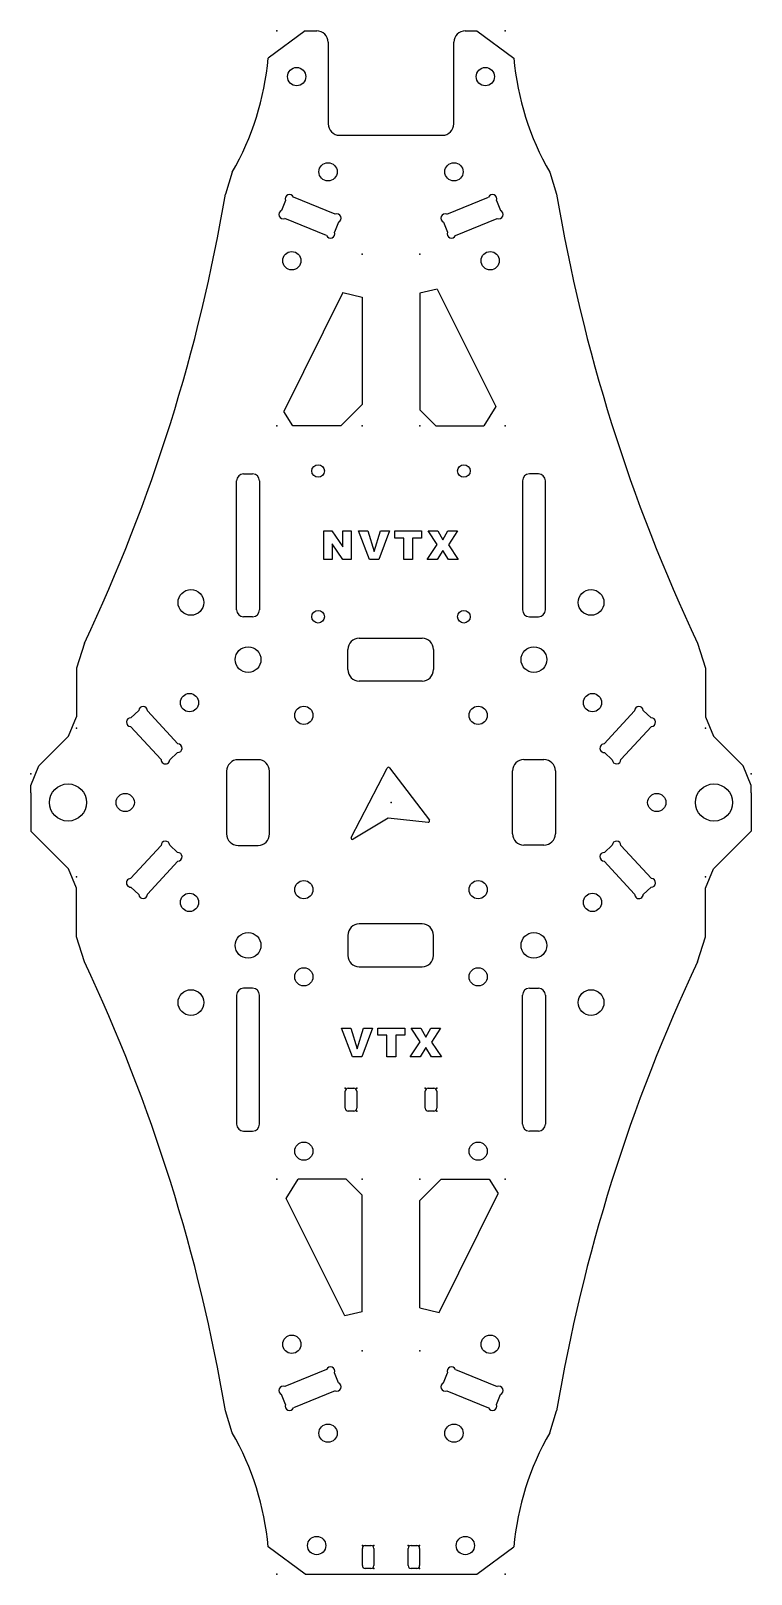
# Model space of a CAD drawing. Header units: millimetres. Extents: x -63 to 63, y -135 to 135.
import ezdxf

# ---------------------------------------------------------------- set-up
doc = ezdxf.new("R2010")
doc.units = ezdxf.units.MM
doc.header["$MEASUREMENT"] = 0
doc.layers.add('Base LithFrame F380 CARBON v24_Sketch1', color=7, linetype='Continuous')

msp = doc.modelspace()

# ---------------------------------------------------------------- linework, layer by layer
at = {"layer": 'Base LithFrame F380 CARBON v24_Sketch1'}
for p, q in [((13, 135), (15, 135)), ((-15, 135), (-21.5, 130.23)), ((-15, 135), (-13, 135)), ((-11, 133), (-11, 118.74)), ((11, 118.74), (11, 133)), ((15, 135), (21.5, 130.23)), ((-9, 116.74), (9, 116.74)), ((-27.76, 110.26), (-28.97, 106.43)), ((27.76, 110.26), (28.97, 106.43)), ((-18.46, 105.32), (-19.17, 103.58)), ((-9.78, 102.92), (-17.07, 105.9)), ((9.78, 102.92), (17.07, 105.9)), ((18.46, 105.32), (19.17, 103.58)), ((-11.29, 99.22), (-18.58, 102.2)), ((-9.2, 101.54), (-9.91, 99.8)), ((9.2, 101.54), (9.91, 99.8)), ((11.29, 99.22), (18.58, 102.2)), ((-8.4, 89.21), (-18.74, 68.43)), ((-8.4, 89.21), (-5.06, 88.42)), ((8.09, 89.83), (5.06, 89.12)), ((5.06, 89.12), (5.06, 68.72)), ((8.09, 89.83), (18.32, 69.26)), ((-5.06, 88.42), (-5.06, 69.65)), ((-17.19, 65.92), (-18.74, 68.43)), ((-8.79, 65.92), (-5.06, 69.65)), ((5.06, 68.72), (7.86, 65.92)), ((18.32, 69.26), (16.26, 65.92)), ((-8.79, 65.92), (-17.19, 65.92)), ((7.86, 65.92), (16.26, 65.92)), ((-25.8, 57.5), (-24.2, 57.5)), ((25.8, 57.5), (24.2, 57.5)), ((-27, 33.7), (-27, 56.3)), ((-23, 56.3), (-23, 33.7)), ((23, 56.3), (23, 33.7)), ((27, 33.7), (27, 56.3)), ((-11.77, 42.5), (-11.77, 47.5)), ((-11.77, 47.5), (-10.33, 47.5)), ((-10.33, 47.5), (-8.44, 44.73)), ((-8.44, 44.73), (-8.44, 47.5)), ((-8.44, 47.5), (-6.99, 47.5)), ((-6.99, 47.5), (-6.99, 42.5)), ((-3.79, 42.5), (-5.68, 47.5)), ((-5.68, 47.5), (-4.07, 47.5)), ((-4.07, 47.5), (-2.94, 43.9)), ((-2.94, 43.9), (-1.83, 47.5)), ((-0.26, 47.5), (-2.12, 42.5)), ((-1.83, 47.5), (-0.26, 47.5)), ((0.66, 46.27), (0.66, 47.5)), ((0.66, 47.5), (5.36, 47.5)), ((2.24, 46.27), (0.66, 46.27)), ((2.24, 42.5), (2.24, 46.27)), ((5.36, 46.27), (3.78, 46.27)), ((3.78, 46.27), (3.78, 42.5)), ((5.36, 47.5), (5.36, 46.27)), ((6.49, 47.5), (8.19, 47.5)), ((8.06, 45.11), (6.49, 47.5)), ((8.19, 47.5), (9.08, 45.96)), ((9.08, 45.96), (9.94, 47.5)), ((9.94, 47.5), (11.62, 47.5)), ((11.62, 47.5), (10.07, 45.08)), ((-10.32, 45.25), (-10.32, 42.5)), ((-8.44, 42.5), (-10.32, 45.25)), ((6.33, 42.5), (8.06, 45.11)), ((9.05, 44.11), (8.06, 42.5)), ((10.03, 42.5), (9.05, 44.11)), ((10.07, 45.08), (11.77, 42.5)), ((-10.32, 42.5), (-11.77, 42.5)), ((-6.99, 42.5), (-8.44, 42.5)), ((-2.12, 42.5), (-3.79, 42.5)), ((3.78, 42.5), (2.24, 42.5)), ((8.06, 42.5), (6.33, 42.5)), ((11.77, 42.5), (10.03, 42.5)), ((-24.2, 32.5), (-25.8, 32.5)), ((24.2, 32.5), (25.8, 32.5)), ((-53.62, 27.9), (-55, 23.5)), ((-5.56, 28.75), (5.44, 28.75)), ((53.62, 27.9), (55, 23.5)), ((-7.56, 23.25), (-7.56, 26.75)), ((7.44, 26.75), (7.44, 23.25)), ((-55, 23.5), (-55, 16.31)), ((55, 23.5), (55, 16.31)), ((5.44, 21.25), (-5.56, 21.25)), ((-55, 16.31), (-55, 15)), ((55, 16.31), (55, 15)), ((-56.41, 11.59), (-55, 15)), ((-44.12, 16.08), (-45.5, 14.81)), ((-42.62, 16.03), (-37.27, 10.25)), ((42.62, 16.03), (37.27, 10.25)), ((44.12, 16.08), (45.5, 14.81)), ((55, 15), (56.41, 11.59)), ((-57.34, 10.66), (-56.41, 11.59)), ((-40.21, 7.53), (-45.56, 13.31)), ((40.21, 7.53), (45.56, 13.31)), ((57.34, 10.66), (56.41, 11.59)), ((-57.34, 10.66), (-60.66, 7.34)), ((-37.33, 8.75), (-38.71, 7.47)), ((37.33, 8.75), (38.71, 7.47)), ((57.34, 10.66), (60.66, 7.34)), ((-63, 3), (-61.59, 6.41)), ((-60.66, 7.34), (-61.59, 6.41)), ((-28.75, 5.49), (-28.75, -5.51)), ((-23.25, 7.49), (-26.75, 7.49)), ((-21.25, -5.51), (-21.25, 5.49)), ((-6.95, -6.1), (-0.66, 6.02)), ((-0.24, 6.06), (6.71, -3.07)), ((21.25, -5.47), (21.25, 5.53)), ((23.25, 7.53), (26.75, 7.53)), ((28.75, 5.53), (28.75, -5.47)), ((60.66, 7.34), (61.59, 6.41)), ((63, 3), (61.59, 6.41)), ((-63, 1.69), (-63, 3)), ((63, 1.69), (63, 3)), ((-63, 1.69), (-63, -5)), ((63, 1.69), (63, -5)), ((-63, -5), (-57.34, -10.66)), ((-0.48, -2.74), (-6.6, -6.43)), ((6.49, -3.47), (-0.48, -2.74)), ((63, -5), (57.34, -10.66)), ((-40.21, -7.53), (-45.56, -13.31)), ((-37.33, -8.75), (-38.71, -7.47)), ((-26.75, -7.51), (-23.25, -7.51)), ((26.75, -7.47), (23.25, -7.47)), ((37.33, -8.75), (38.71, -7.47)), ((40.21, -7.53), (45.56, -13.31)), ((-57.34, -10.66), (-56.41, -11.59)), ((-42.62, -16.03), (-37.27, -10.25)), ((42.62, -16.03), (37.27, -10.25)), ((57.34, -10.66), (56.41, -11.59)), ((-55, -15), (-56.41, -11.59)), ((55, -15), (56.41, -11.59)), ((-55, -16.31), (-55, -15)), ((-44.12, -16.08), (-45.5, -14.81)), ((44.12, -16.08), (45.5, -14.81)), ((55, -16.31), (55, -15)), ((-55, -23.5), (-55, -16.31)), ((55, -23.5), (55, -16.31)), ((5.44, -21.25), (-5.56, -21.25)), ((-53.62, -27.9), (-55, -23.5)), ((-7.56, -23.25), (-7.56, -26.75)), ((7.44, -26.75), (7.44, -23.25)), ((53.62, -27.9), (55, -23.5)), ((-5.56, -28.75), (5.44, -28.75)), ((-27, -33.7), (-27, -56.3)), ((-24.2, -32.5), (-25.8, -32.5)), ((-23, -56.3), (-23, -33.7)), ((23, -56.3), (23, -33.7)), ((24.2, -32.5), (25.8, -32.5)), ((27, -33.7), (27, -56.3)), ((-8.64, -39.5), (-7.03, -39.5)), ((-6.76, -44.5), (-8.64, -39.5)), ((-7.03, -39.5), (-5.9, -43.1)), ((-5.9, -43.1), (-4.79, -39.5)), ((-3.23, -39.5), (-5.08, -44.5)), ((-4.79, -39.5), (-3.23, -39.5)), ((-2.3, -40.73), (-2.3, -39.5)), ((-2.3, -39.5), (2.4, -39.5)), ((2.4, -39.5), (2.4, -40.73)), ((3.53, -39.5), (5.23, -39.5)), ((5.09, -41.89), (3.53, -39.5)), ((5.23, -39.5), (6.11, -41.04)), ((6.11, -41.04), (6.97, -39.5)), ((6.97, -39.5), (8.66, -39.5)), ((8.66, -39.5), (7.1, -41.92)), ((-0.72, -40.73), (-2.3, -40.73)), ((-0.72, -44.5), (-0.72, -40.73)), ((0.82, -40.73), (0.82, -44.5)), ((2.4, -40.73), (0.82, -40.73)), ((3.37, -44.5), (5.09, -41.89)), ((6.08, -42.89), (5.09, -44.5)), ((7.07, -44.5), (6.08, -42.89)), ((7.1, -41.92), (8.81, -44.5)), ((-5.08, -44.5), (-6.76, -44.5)), ((0.82, -44.5), (-0.72, -44.5)), ((5.09, -44.5), (3.37, -44.5)), ((8.81, -44.5), (7.07, -44.5)), ((-8, -53.5), (-8, -50.5)), ((-7.5, -50), (-6.5, -50)), ((-6, -50.5), (-6, -53.5)), ((6, -53.5), (6, -50.5)), ((6.5, -50), (7.5, -50)), ((8, -50.5), (8, -53.5)), ((-6.5, -54), (-7.5, -54)), ((7.5, -54), (6.5, -54)), ((-25.8, -57.5), (-24.2, -57.5)), ((25.8, -57.5), (24.2, -57.5)), ((-18.32, -69.26), (-16.26, -65.92)), ((-7.86, -65.92), (-16.26, -65.92)), ((-5.06, -68.72), (-7.86, -65.92)), ((8.79, -65.92), (5.06, -69.65)), ((8.79, -65.92), (17.19, -65.92)), ((17.19, -65.92), (18.74, -68.43)), ((-8.09, -89.83), (-18.32, -69.26)), ((-5.06, -89.12), (-5.06, -68.72)), ((5.06, -88.42), (5.06, -69.65)), ((8.4, -89.21), (18.74, -68.43)), ((5.06, -88.42), (8.4, -89.21)), ((-5.06, -89.12), (-8.09, -89.83)), ((-11.29, -99.22), (-18.58, -102.2)), ((-9.2, -101.54), (-9.91, -99.8)), ((9.2, -101.54), (9.91, -99.8)), ((11.29, -99.22), (18.58, -102.2)), ((-18.46, -105.32), (-19.17, -103.58)), ((-9.78, -102.92), (-17.07, -105.9)), ((9.78, -102.92), (17.07, -105.9)), ((18.46, -105.32), (19.17, -103.58)), ((-27.76, -110.26), (-28.97, -106.43)), ((27.76, -110.26), (28.97, -106.43)), ((-15, -135), (-21.5, -130.23)), ((-5, -133.5), (-5, -130.5)), ((-4.5, -130), (-3.5, -130)), ((-3, -130.5), (-3, -133.5)), ((3, -133.5), (3, -130.5)), ((3.5, -130), (4.5, -130)), ((5, -130.5), (5, -133.5)), ((15, -135), (21.5, -130.23)), ((-15, -135), (15, -135)), ((-3.5, -134), (-4.5, -134)), ((4.5, -134), (3.5, -134))]:
    msp.add_line(p, q, dxfattribs=at)
for centre, radius in [((-16.5, 127), 1.6), ((16.5, 127), 1.6), ((-11.01, 110.34), 1.6), ((11.01, 110.34), 1.6), ((-17.35, 94.78), 1.6), ((17.35, 94.78), 1.6), ((-12.75, 58), 1.1), ((12.75, 58), 1.1), ((-35, 35), 2.25), ((35, 35), 2.25), ((-12.75, 32.5), 1.1), ((12.75, 32.5), 1.1), ((-25, 25), 2.25), ((25, 25), 2.25), ((-35.25, 17.48), 1.6), ((35.25, 17.48), 1.6), ((-15.25, 15.25), 1.6), ((15.25, 15.25), 1.6), ((-56.5, 0), 3.25), ((56.5, 0), 3.25), ((-46.5, 0), 1.6), ((46.5, 0), 1.6), ((-35.25, -17.48), 1.6), ((-15.25, -15.25), 1.6), ((15.25, -15.25), 1.6), ((35.25, -17.48), 1.6), ((-25, -25), 2.25), ((25, -25), 2.25), ((-15.25, -30.5), 1.6), ((15.25, -30.5), 1.6), ((-35, -35), 2.25), ((35, -35), 2.25), ((-15.25, -61), 1.6), ((15.25, -61), 1.6), ((-17.35, -94.78), 1.6), ((17.35, -94.78), 1.6), ((-11.01, -110.34), 1.6), ((11.01, -110.34), 1.6), ((-13, -130), 1.6), ((13, -130), 1.6)]:
    msp.add_circle(centre, radius, dxfattribs=at)
for centre, radius, start, end in [((-13, 133), 2, 0, 90), ((13, 133), 2, 90, 180), ((-70.17, 134.54), 48.87, 330.2092, 354.9354), ((70.17, 134.54), 48.87, 185.0646, 209.7908), ((-9, 118.74), 2, 180, 270), ((9, 118.74), 2, 270, 0), ((-326.42, 156.67), 301.67, 334.7311, 350.4136), ((-17.76, 105.61), 0.75, 22.8019, 202.8019), ((17.76, 105.61), 0.75, 337.1981, 157.1981), ((326.42, 156.67), 301.67, 189.5864, 205.2689), ((-18.87, 102.89), 0.75, 112.8019, 292.8019), ((-9.49, 102.23), 0.75, 292.8019, 112.8019), ((9.49, 102.23), 0.75, 67.1981, 247.1981), ((18.87, 102.89), 0.75, 247.1981, 67.1981), ((-10.6, 99.51), 0.75, 202.8019, 22.8019), ((10.6, 99.51), 0.75, 157.1981, 337.1981), ((-25.8, 56.3), 1.2, 90, 180), ((-24.2, 56.3), 1.2, 0, 90), ((24.2, 56.3), 1.2, 90, 180), ((25.8, 56.3), 1.2, 0, 90), ((-25.8, 33.7), 1.2, 180, 270), ((-24.2, 33.7), 1.2, 270, 0), ((24.2, 33.7), 1.2, 180, 270), ((25.8, 33.7), 1.2, 270, 0), ((-5.56, 26.75), 2, 90, 180), ((5.44, 26.75), 2, 0, 90), ((-5.56, 23.25), 2, 180, 270), ((5.44, 23.25), 2, 270, 0), ((-43.37, 16.05), 0.751, 357.8019, 177.8019), ((43.37, 16.05), 0.751, 2.1981, 182.1981), ((-45.53, 14.06), 0.751, 87.8019, 267.8019), ((45.53, 14.06), 0.751, 272.1981, 92.1981), ((-37.3, 9.5), 0.75, 267.8019, 87.8019), ((37.3, 9.5), 0.75, 92.1981, 272.1981), ((-39.46, 7.5), 0.75, 177.8019, 357.8019), ((-26.75, 5.49), 2, 90, 180), ((-23.25, 5.49), 2, 0, 90), ((-0.44, 5.91), 0.25, 37.2664, 152.5778), ((23.25, 5.53), 2, 90, 180), ((26.75, 5.53), 2, 0, 90), ((39.46, 7.5), 0.75, 182.1981, 2.1981), ((6.51, -3.22), 0.25, 264.0194, 37.2664), ((-39.46, -7.5), 0.75, 2.1981, 182.1981), ((-26.75, -5.51), 2, 180, 270), ((-23.25, -5.51), 2, 270, 0), ((-6.72, -6.21), 0.25, 152.5778, 301.0407), ((23.25, -5.47), 2, 180, 270), ((26.75, -5.47), 2, 270, 360), ((39.46, -7.5), 0.751, 357.8019, 177.8019), ((-37.3, -9.5), 0.75, 272.1981, 92.1981), ((37.3, -9.5), 0.751, 87.8019, 267.8019), ((-45.53, -14.06), 0.751, 92.1981, 272.1981), ((45.53, -14.06), 0.751, 267.8019, 87.8019), ((-43.37, -16.05), 0.751, 182.1981, 2.1981), ((43.37, -16.05), 0.751, 177.8019, 357.8019), ((-5.56, -23.25), 2, 90, 180), ((5.44, -23.25), 2, 360, 90), ((-5.56, -26.75), 2, 180, 270), ((5.44, -26.75), 2, 270, 360), ((-326.42, -156.67), 301.67, 9.5864, 25.2689), ((326.42, -156.67), 301.67, 154.7311, 170.4136), ((-25.8, -33.7), 1.2, 90, 180), ((-24.2, -33.7), 1.2, 0, 90), ((24.2, -33.7), 1.2, 90, 180), ((25.8, -33.7), 1.2, 0, 90), ((-7.5, -50.5), 0.5, 90, 180), ((-6.5, -50.5), 0.5, 0, 90), ((6.5, -50.5), 0.5, 90, 180), ((7.5, -50.5), 0.5, 0, 90), ((-7.5, -53.5), 0.5, 180, 270), ((-6.5, -53.5), 0.5, 270, 0), ((6.5, -53.5), 0.5, 180, 270), ((7.5, -53.5), 0.5, 270, 0), ((-25.8, -56.3), 1.2, 180, 270), ((-24.2, -56.3), 1.2, 270, 0), ((24.2, -56.3), 1.2, 180, 270), ((25.8, -56.3), 1.2, 270, 0), ((-10.6, -99.51), 0.75, 337.1981, 157.1981), ((10.6, -99.51), 0.75, 22.8019, 202.8019), ((-18.87, -102.89), 0.75, 67.1981, 247.1981), ((-9.49, -102.23), 0.75, 247.1981, 67.1981), ((9.49, -102.23), 0.75, 112.8019, 292.8019), ((18.87, -102.89), 0.75, 292.8019, 112.8019), ((-17.76, -105.61), 0.75, 157.1981, 337.1981), ((17.76, -105.61), 0.75, 202.8019, 22.8019), ((-70.17, -134.54), 48.87, 5.0646, 29.7908), ((70.17, -134.54), 48.87, 150.2092, 174.9354), ((-4.5, -130.5), 0.5, 90, 180), ((-3.5, -130.5), 0.5, 0, 90), ((3.5, -130.5), 0.5, 90, 180), ((4.5, -130.5), 0.5, 0, 90), ((-4.5, -133.5), 0.5, 180, 270), ((-3.5, -133.5), 0.5, 270, 0), ((3.5, -133.5), 0.5, 180, 270), ((4.5, -133.5), 0.5, 270, 0)]:
    msp.add_arc(centre, radius, start, end, dxfattribs=at)
for p in [(-20, 135), (20, 135), (-5.06, 95.92), (5.06, 95.92), (-19.99, 65.92), (-5.06, 65.92), (5.06, 65.92), (19.99, 65.92), (-55, 13), (55, 13), (-63, 5), (63, 5), (0, 0), (0, 0), (0, 0), (0, 0), (0, 0), (0, 0), (0, 0), (0, 0), (-55, -13), (55, -13), (-8, -50), (-6, -50), (6, -50), (8, -50), (-6, -54), (8, -54), (-19.99, -65.92), (-5.06, -65.92), (5.06, -65.92), (19.99, -65.92), (-5.06, -95.92), (5.06, -95.92), (-5, -130), (-3, -130), (3, -130), (5, -130), (-20, -135), (-3, -134), (5, -134), (20, -135)]:
    msp.add_point(p, dxfattribs=at)

doc.saveas('drawing.dxf')
